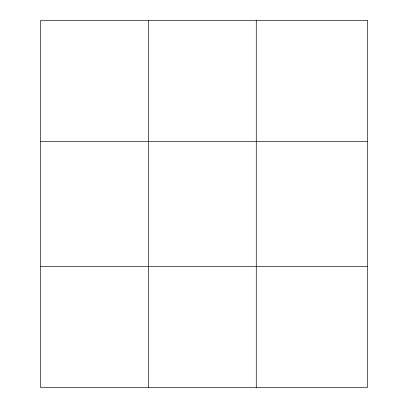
<?xml version="1.0" encoding="UTF-8"?>
<svg xmlns="http://www.w3.org/2000/svg" width="408" height="408" viewBox="0 0 408 408"><rect width="100%" height="100%" fill="white"/><g stroke="black" fill="none" stroke-linecap="round" stroke-linejoin="round"><path stroke-width="0.61" d="M148.461 20.4L148.461 387.6M256.275 20.4L256.275 387.6M40.642 141.576L367.358 141.576M40.642 266.424L367.358 266.424M367.358 20.4L40.642 20.4L40.642 387.6L367.358 387.6L367.358 20.4"/></g></svg>
